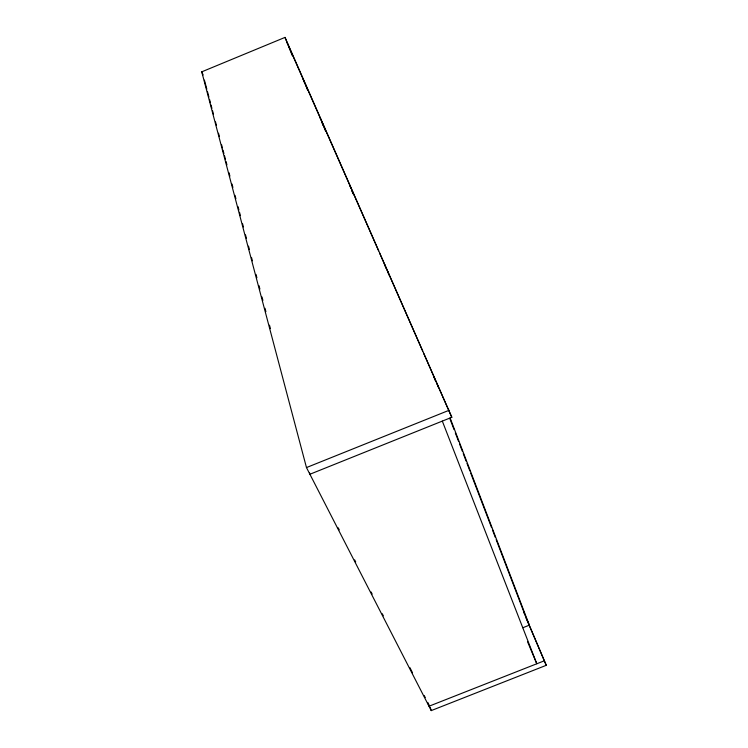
<?xml version="1.0" encoding="UTF-8"?>
<svg xmlns="http://www.w3.org/2000/svg" width="748" height="748" viewBox="0 0 748 748"><rect width="100%" height="100%" fill="white"/><g stroke="black" fill="none" stroke-linecap="round" stroke-linejoin="round"><path stroke-width="1.12" d="M523.88 612.416L546.264 665.309L431.241 710.6L306.474 467.565L201.736 71.836L285.016 37.4L451.811 417.291L309.906 474.251L309.448 472.54M306.474 467.565L449.137 410.269M522.843 627.731L529.332 625.169L450.072 417.898M544.525 660.727L428.997 706.234L427.912 702.793L429.034 704.981M338.19 527.789L339.255 529.855M354.646 559.887L355.711 561.954M371.111 591.986L372.167 594.062M382.256 613.734L383.322 615.81M409.867 667.581L412.522 672.761M424.2 695.537L425.266 697.613M201.736 71.836L203.138 74.94M287.101 42.701L288.092 44.936M288.56 46.002L378.628 250.851M379.563 252.983L422.723 351.139M423.658 353.271L451.811 417.291M526.096 618.072L546.264 665.309M527.564 641.756L536.802 663.775L442.311 421.096M285.016 37.4L292.356 55.763M320.135 117.819L320.986 119.998M321.836 122.167L323.117 125.43M302.809 78.418L304.511 82.748M304.922 83.337L307.484 89.863M322.061 122.214L325.464 130.891M351.981 190.375L353.673 194.723M349.606 184.971L350.877 188.234M351.728 190.413L353 193.685M387.314 270.608L388.988 274.946M384.332 263.838L386.015 268.186M437.141 384.079L438.393 387.352M434.055 377.347L435.308 380.61M449.903 418.73L454.064 429.623M455.317 432.886L458.655 441.601M459.487 443.779L462.404 451.399M463.236 453.578L466.154 461.198M466.995 463.377L469.912 471.006M470.744 473.185L491.586 527.639M492.418 529.808L495.335 537.438M496.167 539.617L524.937 614.763M430.184 707.262L431.241 710.6M204.419 80.13L206.822 89.162M207.42 91.424L208.916 97.072M209.515 99.325L210.422 102.719M211.02 104.972L211.918 108.367M212.516 110.62L213.414 114.005M215.518 121.915L216.415 125.299M218.519 133.209L219.416 136.594M221.511 144.504L222.418 147.889M223.016 150.152L223.914 153.536M224.512 155.799L225.41 159.184M226.018 161.446L226.915 164.831M229.01 172.732L229.917 176.126M232.011 184.027L232.909 187.421M235.012 195.322L235.91 198.716M238.014 206.616L238.911 210.001M239.51 212.264L240.407 215.648M242.511 223.559L243.409 226.943M245.503 234.853L246.41 238.238M248.504 246.148L249.402 249.533M251.506 257.443L252.403 260.828M256.003 274.376L256.901 277.77M259.004 285.671L259.902 289.065M261.996 296.965L262.903 300.359M264.998 308.26L265.895 311.645M269.495 325.202L270.402 328.587"/></g></svg>
